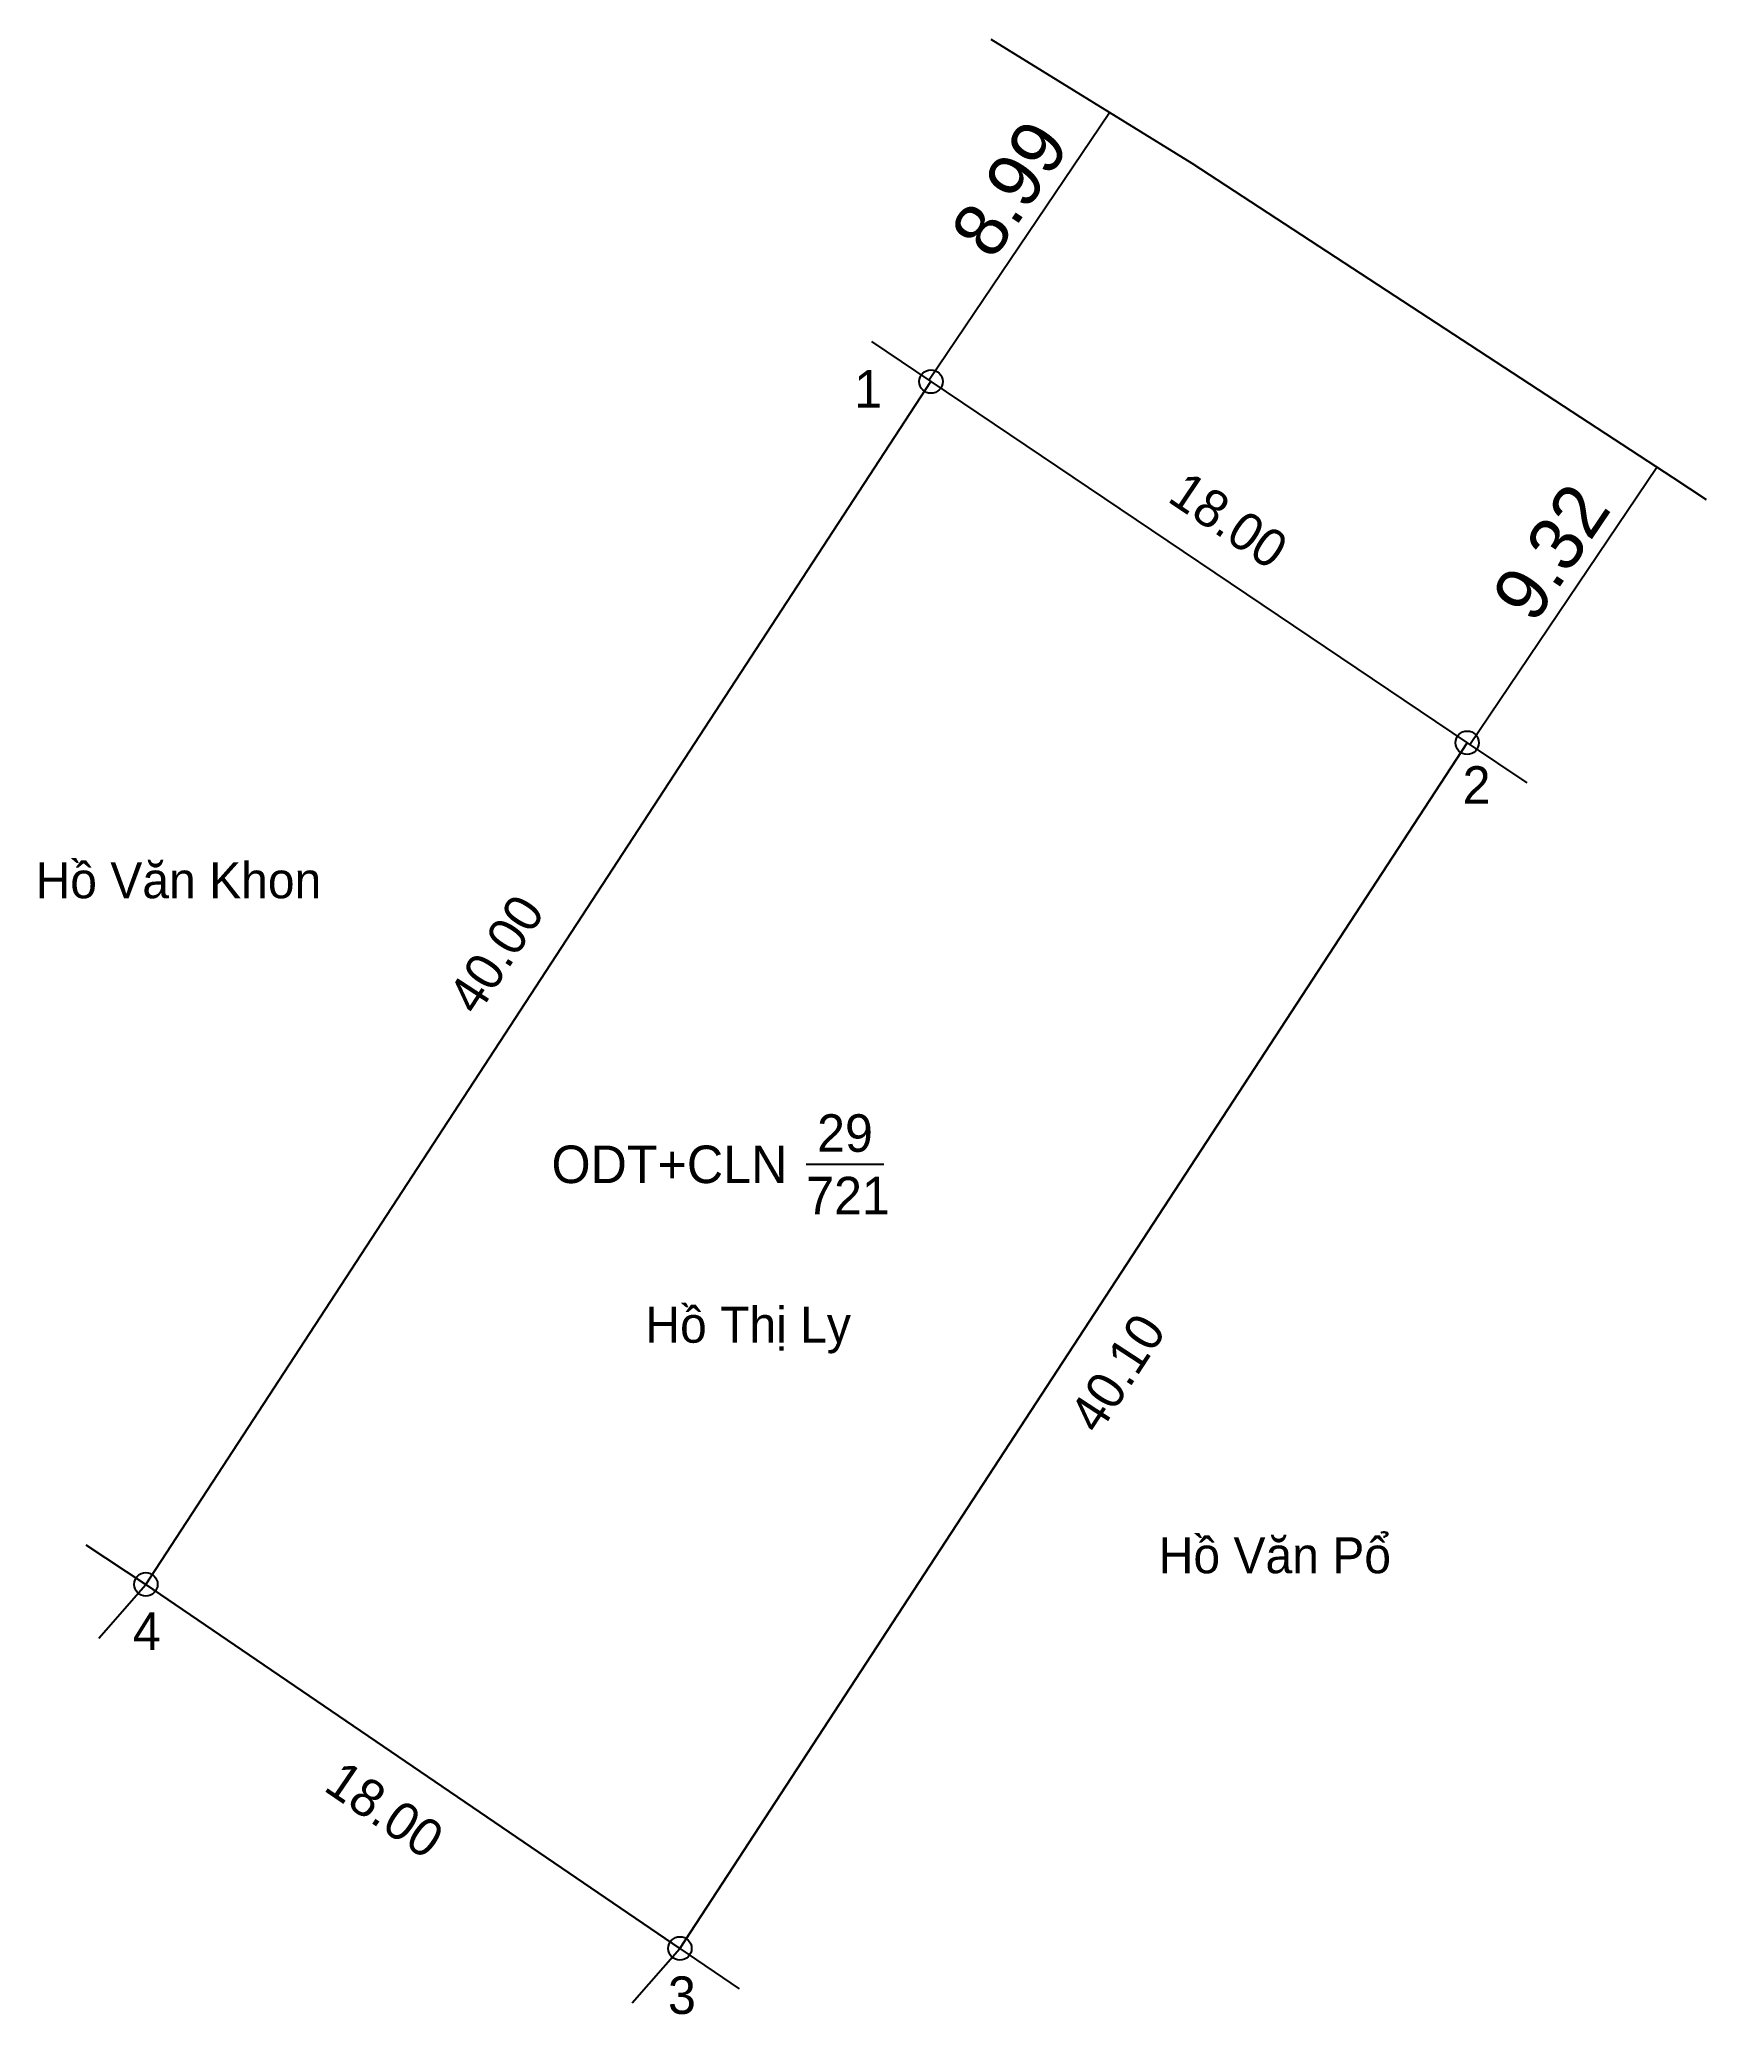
# Model space of a CAD drawing. Extents: x 535775.6 to 535822, y 1839281.2 to 1839336.2.
import ezdxf

# ---------------------------------------------------------------- set-up
doc = ezdxf.new("R2010")
doc.units = 0
for name, color, linetype in [('CanhThua', 7, 'Continuous'), ('ChieuDaiCanhThua', 7, 'Continuous'), ('Level 1', 7, 'Continuous'), ('Level 10', 7, 'Continuous'), ('Level 16', 7, 'Continuous'), ('MocDinhThua', 7, 'Continuous'), ('NhanDiaChinhThua', 7, 'Continuous'), ('SoHieuDinhThua', 7, 'Continuous')]:
    doc.layers.add(name, color=color, linetype=linetype)

msp = doc.modelspace()

# ---------------------------------------------------------------- linework, layer by layer
at = {"layer": 'CanhThua'}
for p, q in [((535778.58, 1839293.22), (535800.44, 1839326.72)), ((535800.44, 1839326.72), (535815.37, 1839316.66)), ((535815.37, 1839316.66), (535793.45, 1839283.08)), ((535793.45, 1839283.08), (535778.58, 1839293.22))]:
    msp.add_line(p, q, dxfattribs=at)
at = {"layer": 'Level 10'}
for p, q in [((535800.385, 1839326.757), (535805.408, 1839334.212)), ((535821.11, 1839324.04), (535807.71, 1839332.79)), ((535798.784, 1839327.837), (535800.44, 1839326.72)), ((535778.58, 1839293.22), (535800.44, 1839326.72)), ((535800.44, 1839326.72), (535815.37, 1839316.66)), ((535815.444, 1839316.61), (535820.652, 1839324.339)), ((535822.033, 1839323.423), (535821.11, 1839324.04)), ((535793.45, 1839283.08), (535815.37, 1839316.66)), ((535815.37, 1839316.66), (535817.029, 1839315.542)), ((535776.911, 1839294.321), (535778.58, 1839293.22)), ((535777.268, 1839291.722), (535778.58, 1839293.22)), ((535778.58, 1839293.22), (535793.45, 1839283.08)), ((535792.12, 1839281.566), (535793.45, 1839283.08)), ((535793.45, 1839283.08), (535795.099, 1839281.955))]:
    msp.add_line(p, q, dxfattribs=at)
msp.add_lwpolyline([(535807.71, 1839332.79), (535802.116, 1839336.247)], dxfattribs=at)
at = {"layer": 'MocDinhThua'}
for centre in [(535800.44, 1839326.72), (535815.37, 1839316.66), (535778.58, 1839293.22), (535793.45, 1839283.08)]:
    msp.add_circle(centre, 0.326, dxfattribs=at)
at = {"layer": 'NhanDiaChinhThua'}
msp.add_line((535796.964, 1839304.919), (535799.132, 1839304.919), dxfattribs=at)

# ---------------------------------------------------------------- texts
at = {"layer": 'ChieuDaiCanhThua'}
for s, rotation, p in [('18.00', 326.0275, (535806.986, 1839323.407)), ('40.00', 56.8741, (535787.807, 1839309.025)), ('40.10', 56.8647, (535805.106, 1839297.359)), ('18.00', 325.7095, (535783.491, 1839287.504))]:
    msp.add_text(s, height=1.0457, rotation=rotation, dxfattribs=at).set_placement(p)
at = {"layer": 'Level 1'}
for s, p in [('8.99', (535802.159, 1839330.062)), ('9.32', (535817.231, 1839319.934))]:
    msp.add_text(s, height=1.5, rotation=56.0275, dxfattribs=at).set_placement(p)
at = {"layer": 'Level 16'}
for s, height, p in [('Hồ Văn Khon', 1.00002, (535775.509, 1839312.33)), ('Hồ Thị Ly', 1, (535792.488, 1839299.95)), ('Hồ Văn Pổ', 1, (535806.782, 1839293.53))]:
    msp.add_text(s, height=height, dxfattribs=at).set_placement(p)
at = {"layer": 'NhanDiaChinhThua'}
for s, p in [('29', (535797.268, 1839305.267)), ('ODT+CLN', (535789.875, 1839304.396)), ('721', (535796.964, 1839303.525))]:
    msp.add_text(s, height=1.0457, dxfattribs=at).set_placement(p)
at = {"layer": 'SoHieuDinhThua'}
for s, p in [('1', (535798.306, 1839325.994)), ('2', (535815.243, 1839314.96)), ('4', (535778.215, 1839291.395)), ('3', (535793.117, 1839281.255))]:
    msp.add_text(s, height=1.046, dxfattribs=at).set_placement(p)

doc.saveas('drawing.dxf')
